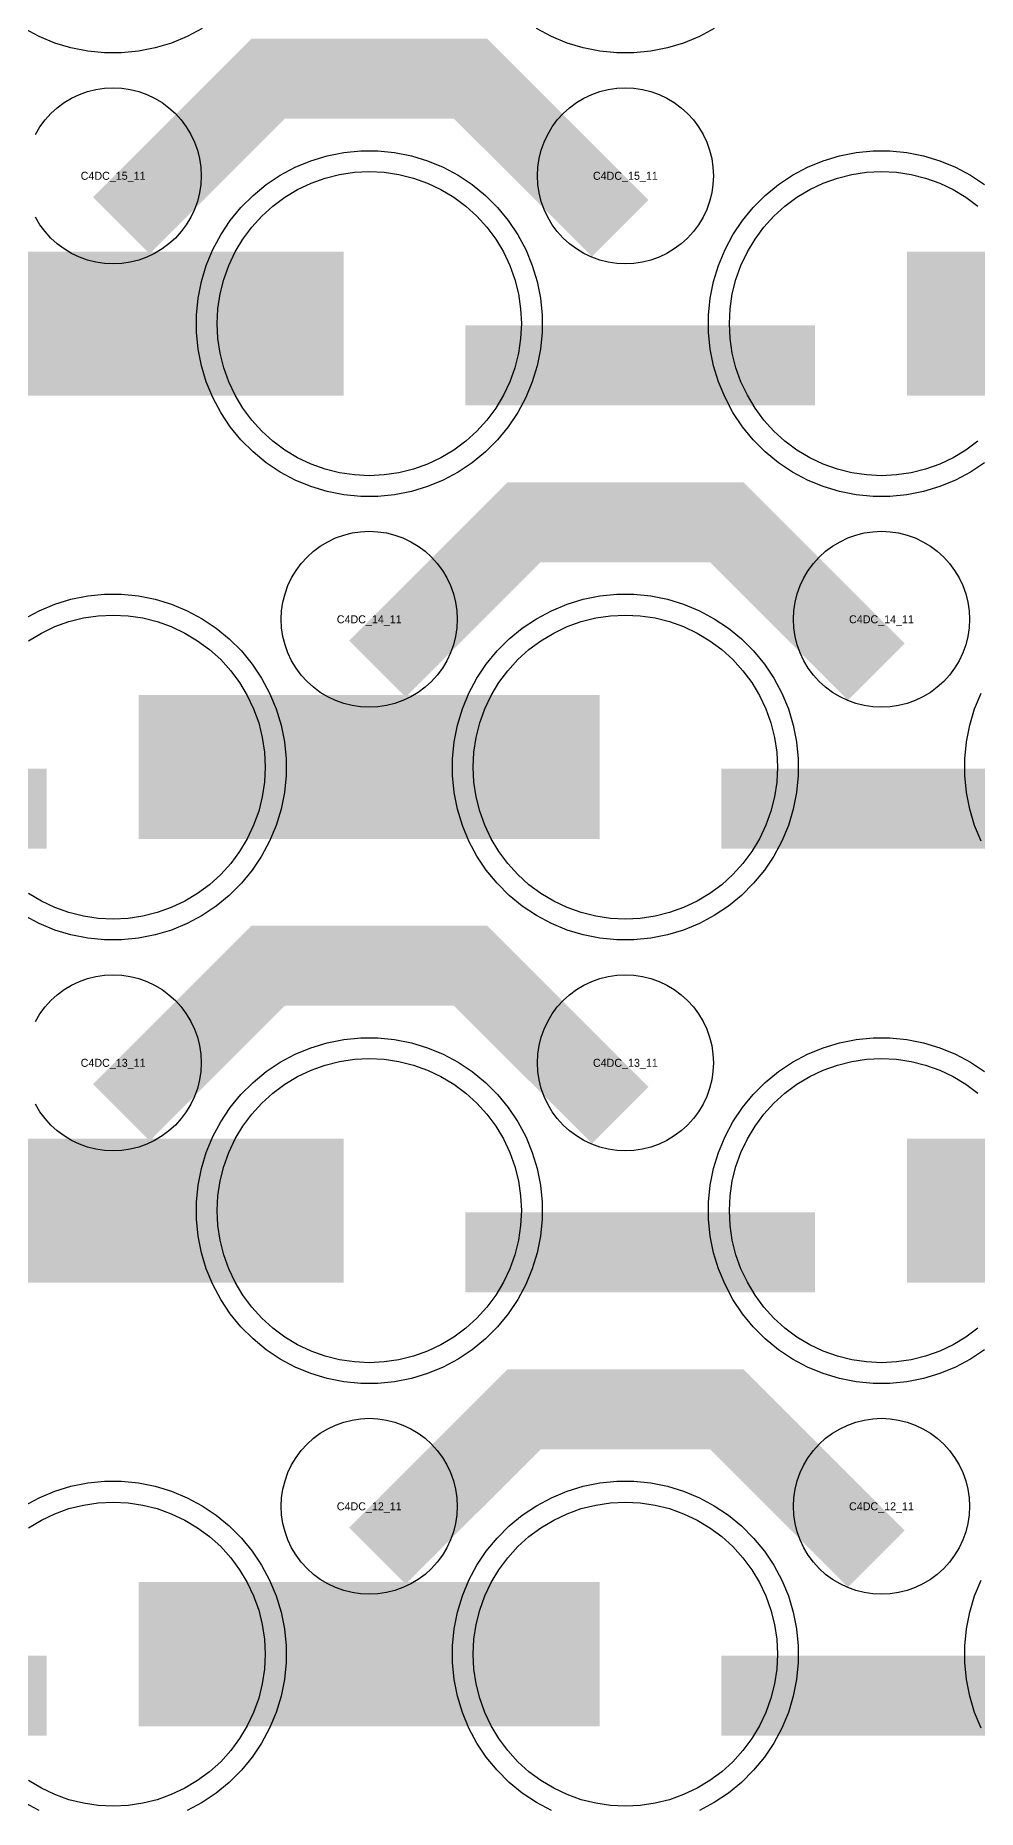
# Model space of a CAD drawing. Extents: x -11880 to 11880, y -14992 to 14992.
# Drawn here: x -8504 to -8210, y -13225 to -12671 of the extents above; entities that cross this region are included whole.
import ezdxf
from ezdxf.enums import TextEntityAlignment as Align

# ---------------------------------------------------------------- set-up
doc = ezdxf.new("R2010")
doc.units = 0
doc.header["$MEASUREMENT"] = 0
for name, color, linetype in [('GDS_775_DT_237', 138, 'CONTINUOUS'), ('RDL1_FS', 34, 'CONTINUOUS'), ('RDL_BS', 160, 'CONTINUOUS')]:
    doc.layers.add(name, color=color, linetype=linetype)

msp = doc.modelspace()

# ---------------------------------------------------------------- linework, layer by layer
at = {"layer": 'RDL1_FS', "color": 240, "true_color": 0xed1f24}
msp.add_lwpolyline([(-8400, -12808.614), (-8404.657, -12808.385), (-8409.268, -12807.701), (-8413.791, -12806.569), (-8418.181, -12804.997), (-8422.395, -12803.005), (-8426.395, -12800.607), (-8430.14, -12797.829), (-8433.594, -12794.699), (-8436.724, -12791.245), (-8439.502, -12787.5), (-8441.9, -12783.5), (-8443.892, -12779.286), (-8445.464, -12774.896), (-8446.596, -12770.373), (-8447.28, -12765.762), (-8447.509, -12761.105), (-8447.28, -12756.448), (-8446.596, -12751.837), (-8445.464, -12747.314), (-8443.892, -12742.924), (-8441.9, -12738.71), (-8439.502, -12734.71), (-8436.724, -12730.965), (-8433.594, -12727.511), (-8430.14, -12724.381), (-8426.395, -12721.603), (-8422.395, -12719.205), (-8418.181, -12717.213), (-8413.791, -12715.641), (-8409.268, -12714.509), (-8404.657, -12713.825), (-8400, -12713.596), (-8395.343, -12713.825), (-8390.732, -12714.509), (-8386.209, -12715.641), (-8381.819, -12717.213), (-8377.605, -12719.205), (-8373.605, -12721.603), (-8369.86, -12724.381), (-8366.406, -12727.511), (-8363.276, -12730.965), (-8360.498, -12734.71), (-8358.1, -12738.71), (-8356.108, -12742.924), (-8354.536, -12747.314), (-8353.404, -12751.837), (-8352.72, -12756.448), (-8352.491, -12761.105), (-8352.72, -12765.762), (-8353.404, -12770.373), (-8354.536, -12774.896), (-8356.108, -12779.286), (-8358.1, -12783.5), (-8360.498, -12787.5), (-8363.276, -12791.245), (-8366.406, -12794.699), (-8369.86, -12797.829), (-8373.605, -12800.607), (-8377.605, -12803.005), (-8381.819, -12804.997), (-8386.209, -12806.569), (-8390.732, -12807.701), (-8395.343, -12808.385)], close=True, dxfattribs=at)
msp.add_lwpolyline([(-8209.86, -12797.829), (-8213.605, -12800.607), (-8217.605, -12803.005), (-8221.819, -12804.997), (-8226.209, -12806.569), (-8230.732, -12807.701), (-8235.343, -12808.385), (-8240, -12808.614), (-8244.657, -12808.385), (-8249.268, -12807.701), (-8253.791, -12806.569), (-8258.181, -12804.997), (-8262.395, -12803.005), (-8266.395, -12800.607), (-8270.14, -12797.829), (-8273.594, -12794.699), (-8276.724, -12791.245), (-8279.502, -12787.5), (-8281.9, -12783.5), (-8283.892, -12779.286), (-8285.464, -12774.896), (-8286.596, -12770.373), (-8287.28, -12765.762), (-8287.509, -12761.105), (-8287.28, -12756.448), (-8286.596, -12751.837), (-8285.464, -12747.314), (-8283.892, -12742.924), (-8281.9, -12738.71), (-8279.502, -12734.71), (-8276.724, -12730.965), (-8273.594, -12727.511), (-8270.14, -12724.381), (-8266.395, -12721.603), (-8262.395, -12719.205), (-8258.181, -12717.213), (-8253.791, -12715.641), (-8249.268, -12714.509), (-8244.657, -12713.825), (-8240, -12713.596), (-8235.343, -12713.825), (-8230.732, -12714.509), (-8226.209, -12715.641), (-8221.819, -12717.213), (-8217.605, -12719.205), (-8213.605, -12721.603), (-8209.86, -12724.381)], dxfattribs=at)
for points in [[(-8551.998, -12761.105, 45, 45, 0), (-8479.998, -12761.105, 45, 45, 0)], [(-8479.998, -12761.105, 45, 45, 0), (-8407.998, -12761.105, 45, 45, 0)], [(-8231.998, -12761.105, 45, 45, 0), (-8159.998, -12761.105, 45, 45, 0)]]:
    msp.add_lwpolyline(points, format="xyseb", dxfattribs=at)
at = {"layer": 'RDL1_FS'}
for points in [[(-8506.395, -12860.163), (-8502.395, -12857.765), (-8498.181, -12855.773), (-8493.791, -12854.201), (-8489.268, -12853.069), (-8484.657, -12852.385), (-8480, -12852.156), (-8475.343, -12852.385), (-8470.732, -12853.069), (-8466.209, -12854.201), (-8461.819, -12855.773), (-8457.605, -12857.765), (-8453.605, -12860.163), (-8449.86, -12862.941), (-8446.406, -12866.071), (-8443.276, -12869.525), (-8440.498, -12873.27), (-8438.1, -12877.27), (-8436.108, -12881.484), (-8434.536, -12885.874), (-8433.404, -12890.397), (-8432.72, -12895.008), (-8432.491, -12899.665), (-8432.72, -12904.322), (-8433.404, -12908.933), (-8434.536, -12913.456), (-8436.108, -12917.846), (-8438.1, -12922.06), (-8440.498, -12926.06), (-8443.276, -12929.805), (-8446.406, -12933.259), (-8449.86, -12936.389), (-8453.605, -12939.167), (-8457.605, -12941.565), (-8461.819, -12943.557), (-8466.209, -12945.129), (-8470.732, -12946.261), (-8475.343, -12946.945), (-8480, -12947.174), (-8484.657, -12946.945), (-8489.268, -12946.261), (-8493.791, -12945.129), (-8498.181, -12943.557), (-8502.395, -12941.565), (-8506.395, -12939.167)], [(-8209.86, -13074.954), (-8213.605, -13077.732), (-8217.605, -13080.13), (-8221.819, -13082.122), (-8226.209, -13083.694), (-8230.732, -13084.826), (-8235.343, -13085.51), (-8240, -13085.739), (-8244.657, -13085.51), (-8249.268, -13084.826), (-8253.791, -13083.694), (-8258.181, -13082.122), (-8262.395, -13080.13), (-8266.395, -13077.732), (-8270.14, -13074.954), (-8273.594, -13071.824), (-8276.724, -13068.37), (-8279.502, -13064.625), (-8281.9, -13060.625), (-8283.892, -13056.411), (-8285.464, -13052.021), (-8286.596, -13047.498), (-8287.28, -13042.887), (-8287.509, -13038.23), (-8287.28, -13033.573), (-8286.596, -13028.962), (-8285.464, -13024.439), (-8283.892, -13020.049), (-8281.9, -13015.835), (-8279.502, -13011.835), (-8276.724, -13008.09), (-8273.594, -13004.636), (-8270.14, -13001.506), (-8266.395, -12998.728), (-8262.395, -12996.33), (-8258.181, -12994.338), (-8253.791, -12992.766), (-8249.268, -12991.634), (-8244.657, -12990.95), (-8240, -12990.721), (-8235.343, -12990.95), (-8230.732, -12991.634), (-8226.209, -12992.766), (-8221.819, -12994.338), (-8217.605, -12996.33), (-8213.605, -12998.728), (-8209.86, -13001.506)], [(-8506.395, -13137.293), (-8502.395, -13134.895), (-8498.181, -13132.903), (-8493.791, -13131.331), (-8489.268, -13130.199), (-8484.657, -13129.515), (-8480, -13129.286), (-8475.343, -13129.515), (-8470.732, -13130.199), (-8466.209, -13131.331), (-8461.819, -13132.903), (-8457.605, -13134.895), (-8453.605, -13137.293), (-8449.86, -13140.071), (-8446.406, -13143.201), (-8443.276, -13146.655), (-8440.498, -13150.4), (-8438.1, -13154.4), (-8436.108, -13158.614), (-8434.536, -13163.004), (-8433.404, -13167.527), (-8432.72, -13172.138), (-8432.491, -13176.795), (-8432.72, -13181.452), (-8433.404, -13186.063), (-8434.536, -13190.586), (-8436.108, -13194.976), (-8438.1, -13199.19), (-8440.498, -13203.19), (-8443.276, -13206.935), (-8446.406, -13210.389), (-8449.86, -13213.519), (-8453.605, -13216.297), (-8457.605, -13218.695), (-8461.819, -13220.687), (-8466.209, -13222.259), (-8470.732, -13223.391), (-8475.343, -13224.075), (-8480, -13224.304), (-8484.657, -13224.075), (-8489.268, -13223.391), (-8493.791, -13222.259), (-8498.181, -13220.687), (-8502.395, -13218.695), (-8506.395, -13216.297)]]:
    msp.add_lwpolyline(points, dxfattribs=at)
for points in [[(-8320, -12947.174), (-8324.657, -12946.945), (-8329.268, -12946.261), (-8333.791, -12945.129), (-8338.181, -12943.557), (-8342.395, -12941.565), (-8346.395, -12939.167), (-8350.14, -12936.389), (-8353.594, -12933.259), (-8356.724, -12929.805), (-8359.502, -12926.06), (-8361.9, -12922.06), (-8363.892, -12917.846), (-8365.464, -12913.456), (-8366.596, -12908.933), (-8367.28, -12904.322), (-8367.509, -12899.665), (-8367.28, -12895.008), (-8366.596, -12890.397), (-8365.464, -12885.874), (-8363.892, -12881.484), (-8361.9, -12877.27), (-8359.502, -12873.27), (-8356.724, -12869.525), (-8353.594, -12866.071), (-8350.14, -12862.941), (-8346.395, -12860.163), (-8342.395, -12857.765), (-8338.181, -12855.773), (-8333.791, -12854.201), (-8329.268, -12853.069), (-8324.657, -12852.385), (-8320, -12852.156), (-8315.343, -12852.385), (-8310.732, -12853.069), (-8306.209, -12854.201), (-8301.819, -12855.773), (-8297.605, -12857.765), (-8293.605, -12860.163), (-8289.86, -12862.941), (-8286.406, -12866.071), (-8283.276, -12869.525), (-8280.498, -12873.27), (-8278.1, -12877.27), (-8276.108, -12881.484), (-8274.536, -12885.874), (-8273.404, -12890.397), (-8272.72, -12895.008), (-8272.491, -12899.665), (-8272.72, -12904.322), (-8273.404, -12908.933), (-8274.536, -12913.456), (-8276.108, -12917.846), (-8278.1, -12922.06), (-8280.498, -12926.06), (-8283.276, -12929.805), (-8286.406, -12933.259), (-8289.86, -12936.389), (-8293.605, -12939.167), (-8297.605, -12941.565), (-8301.819, -12943.557), (-8306.209, -12945.129), (-8310.732, -12946.261), (-8315.343, -12946.945)], [(-8400, -13085.739), (-8404.657, -13085.51), (-8409.268, -13084.826), (-8413.791, -13083.694), (-8418.181, -13082.122), (-8422.395, -13080.13), (-8426.395, -13077.732), (-8430.14, -13074.954), (-8433.594, -13071.824), (-8436.724, -13068.37), (-8439.502, -13064.625), (-8441.9, -13060.625), (-8443.892, -13056.411), (-8445.464, -13052.021), (-8446.596, -13047.498), (-8447.28, -13042.887), (-8447.509, -13038.23), (-8447.28, -13033.573), (-8446.596, -13028.962), (-8445.464, -13024.439), (-8443.892, -13020.049), (-8441.9, -13015.835), (-8439.502, -13011.835), (-8436.724, -13008.09), (-8433.594, -13004.636), (-8430.14, -13001.506), (-8426.395, -12998.728), (-8422.395, -12996.33), (-8418.181, -12994.338), (-8413.791, -12992.766), (-8409.268, -12991.634), (-8404.657, -12990.95), (-8400, -12990.721), (-8395.343, -12990.95), (-8390.732, -12991.634), (-8386.209, -12992.766), (-8381.819, -12994.338), (-8377.605, -12996.33), (-8373.605, -12998.728), (-8369.86, -13001.506), (-8366.406, -13004.636), (-8363.276, -13008.09), (-8360.498, -13011.835), (-8358.1, -13015.835), (-8356.108, -13020.049), (-8354.536, -13024.439), (-8353.404, -13028.962), (-8352.72, -13033.573), (-8352.491, -13038.23), (-8352.72, -13042.887), (-8353.404, -13047.498), (-8354.536, -13052.021), (-8356.108, -13056.411), (-8358.1, -13060.625), (-8360.498, -13064.625), (-8363.276, -13068.37), (-8366.406, -13071.824), (-8369.86, -13074.954), (-8373.605, -13077.732), (-8377.605, -13080.13), (-8381.819, -13082.122), (-8386.209, -13083.694), (-8390.732, -13084.826), (-8395.343, -13085.51)], [(-8320, -13224.304), (-8324.657, -13224.075), (-8329.268, -13223.391), (-8333.791, -13222.259), (-8338.181, -13220.687), (-8342.395, -13218.695), (-8346.395, -13216.297), (-8350.14, -13213.519), (-8353.594, -13210.389), (-8356.724, -13206.935), (-8359.502, -13203.19), (-8361.9, -13199.19), (-8363.892, -13194.976), (-8365.464, -13190.586), (-8366.596, -13186.063), (-8367.28, -13181.452), (-8367.509, -13176.795), (-8367.28, -13172.138), (-8366.596, -13167.527), (-8365.464, -13163.004), (-8363.892, -13158.614), (-8361.9, -13154.4), (-8359.502, -13150.4), (-8356.724, -13146.655), (-8353.594, -13143.201), (-8350.14, -13140.071), (-8346.395, -13137.293), (-8342.395, -13134.895), (-8338.181, -13132.903), (-8333.791, -13131.331), (-8329.268, -13130.199), (-8324.657, -13129.515), (-8320, -13129.286), (-8315.343, -13129.515), (-8310.732, -13130.199), (-8306.209, -13131.331), (-8301.819, -13132.903), (-8297.605, -13134.895), (-8293.605, -13137.293), (-8289.86, -13140.071), (-8286.406, -13143.201), (-8283.276, -13146.655), (-8280.498, -13150.4), (-8278.1, -13154.4), (-8276.108, -13158.614), (-8274.536, -13163.004), (-8273.404, -13167.527), (-8272.72, -13172.138), (-8272.491, -13176.795), (-8272.72, -13181.452), (-8273.404, -13186.063), (-8274.536, -13190.586), (-8276.108, -13194.976), (-8278.1, -13199.19), (-8280.498, -13203.19), (-8283.276, -13206.935), (-8286.406, -13210.389), (-8289.86, -13213.519), (-8293.605, -13216.297), (-8297.605, -13218.695), (-8301.819, -13220.687), (-8306.209, -13222.259), (-8310.732, -13223.391), (-8315.343, -13224.075)]]:
    msp.add_lwpolyline(points, close=True, dxfattribs=at)
for points in [[(-8471.998, -12899.665, 45, 45, 0), (-8399.998, -12899.665, 45, 45, 0)], [(-8399.998, -12899.665, 45, 45, 0), (-8327.998, -12899.665, 45, 45, 0)], [(-8551.998, -13038.23, 45, 45, 0), (-8479.998, -13038.23, 45, 45, 0)], [(-8479.998, -13038.23, 45, 45, 0), (-8407.998, -13038.23, 45, 45, 0)], [(-8231.998, -13038.23, 45, 45, 0), (-8159.998, -13038.23, 45, 45, 0)], [(-8471.998, -13176.795, 45, 45, 0), (-8399.998, -13176.795, 45, 45, 0)], [(-8399.998, -13176.795, 45, 45, 0), (-8327.998, -13176.795, 45, 45, 0)]]:
    msp.add_lwpolyline(points, format="xyseb", dxfattribs=at)
at = {"layer": 'RDL_BS', "color": 240, "true_color": 0xed1f24}
for points in [[(-8452.223, -12668.923), (-8456.885, -12671.415), (-8461.795, -12673.446), (-8466.835, -12674.977), (-8472.062, -12676.023), (-8477.356, -12676.54), (-8482.644, -12676.54), (-8487.938, -12676.023), (-8493.165, -12674.977), (-8498.205, -12673.446), (-8503.115, -12671.415), (-8507.777, -12668.923)], [(-8292.223, -12668.923), (-8296.885, -12671.415), (-8301.795, -12673.446), (-8306.835, -12674.977), (-8312.062, -12676.023), (-8317.356, -12676.54), (-8322.644, -12676.54), (-8327.938, -12676.023), (-8333.165, -12674.977), (-8338.205, -12673.446), (-8343.115, -12671.415), (-8347.777, -12668.923)], [(-8207.809, -12804.541), (-8212.223, -12807.488), (-8216.885, -12809.98), (-8221.795, -12812.011), (-8226.835, -12813.542), (-8232.062, -12814.588), (-8237.356, -12815.105), (-8242.644, -12815.105), (-8247.938, -12814.588), (-8253.165, -12813.542), (-8258.205, -12812.011), (-8263.115, -12809.98), (-8267.777, -12807.488), (-8272.191, -12804.541), (-8276.292, -12801.179), (-8280.074, -12797.397), (-8283.436, -12793.296), (-8286.383, -12788.882), (-8288.875, -12784.22), (-8290.906, -12779.31), (-8292.437, -12774.27), (-8293.483, -12769.043), (-8294, -12763.749), (-8294, -12758.461), (-8293.483, -12753.167), (-8292.437, -12747.94), (-8290.906, -12742.9), (-8288.875, -12737.99), (-8286.383, -12733.328), (-8283.436, -12728.914), (-8280.074, -12724.813), (-8276.292, -12721.031), (-8272.191, -12717.669), (-8267.777, -12714.722), (-8263.115, -12712.23), (-8258.205, -12710.199), (-8253.165, -12708.668), (-8247.938, -12707.622), (-8242.644, -12707.105), (-8237.356, -12707.105), (-8232.062, -12707.622), (-8226.835, -12708.668), (-8221.795, -12710.199), (-8216.885, -12712.23), (-8212.223, -12714.722), (-8207.809, -12717.669)]]:
    msp.add_lwpolyline(points, dxfattribs=at)
at = {"layer": 'RDL_BS'}
for points in [[(-8477.438, -12730.419, 25, 25, 0), (-8431.623, -12684.604, 25, 25, 0), (-8398.07, -12684.604, 25, 25, 0)], [(-8321.599, -12731.318, 25, 25, 0), (-8368.313, -12684.604, 25, 25, 0), (-8398.071, -12684.604, 25, 25, 0)], [(-8397.438, -12868.979, 25, 25, 0), (-8351.623, -12823.164, 25, 25, 0), (-8318.07, -12823.164, 25, 25, 0)], [(-8241.599, -12869.878, 25, 25, 0), (-8288.313, -12823.164, 25, 25, 0), (-8318.071, -12823.164, 25, 25, 0)], [(-8609.984, -12912.678, 25, 25, 0), (-8500.719, -12912.678, 25, 25, 0)], [(-8289.984, -12912.678, 25, 25, 0), (-8180.719, -12912.678, 25, 25, 0)], [(-8477.438, -13007.544, 25, 25, 0), (-8431.623, -12961.729, 25, 25, 0), (-8398.07, -12961.729, 25, 25, 0)], [(-8321.599, -13008.443, 25, 25, 0), (-8368.313, -12961.729, 25, 25, 0), (-8398.071, -12961.729, 25, 25, 0)], [(-8369.984, -13051.243, 25, 25, 0), (-8260.719, -13051.243, 25, 25, 0)], [(-8397.438, -13146.109, 25, 25, 0), (-8351.623, -13100.294, 25, 25, 0), (-8318.07, -13100.294, 25, 25, 0)], [(-8241.599, -13147.008, 25, 25, 0), (-8288.313, -13100.294, 25, 25, 0), (-8318.071, -13100.294, 25, 25, 0)], [(-8609.984, -13189.808, 25, 25, 0), (-8500.719, -13189.808, 25, 25, 0)], [(-8289.984, -13189.808, 25, 25, 0), (-8180.719, -13189.808, 25, 25, 0)]]:
    msp.add_lwpolyline(points, format="xyseb", dxfattribs=at)
for points in [[(-8504.25, -12701.961), (-8502.857, -12699.637), (-8501.254, -12697.474), (-8499.442, -12695.475), (-8497.443, -12693.663), (-8495.28, -12692.06), (-8492.956, -12690.667), (-8490.519, -12689.515), (-8487.984, -12688.608), (-8485.365, -12687.951), (-8482.693, -12687.555), (-8480, -12687.423), (-8477.307, -12687.555), (-8474.635, -12687.951), (-8472.016, -12688.608), (-8469.481, -12689.515), (-8467.044, -12690.667), (-8464.72, -12692.06), (-8462.557, -12693.663), (-8460.558, -12695.475), (-8458.746, -12697.474), (-8457.143, -12699.637), (-8455.75, -12701.961), (-8454.598, -12704.398), (-8453.691, -12706.933), (-8453.034, -12709.552), (-8452.638, -12712.224), (-8452.506, -12714.917), (-8452.638, -12717.61), (-8453.034, -12720.282), (-8453.691, -12722.901), (-8454.598, -12725.436), (-8455.75, -12727.873), (-8457.143, -12730.197), (-8458.746, -12732.36), (-8460.558, -12734.359), (-8462.557, -12736.171), (-8464.72, -12737.774), (-8467.044, -12739.167), (-8469.481, -12740.319), (-8472.016, -12741.226), (-8474.635, -12741.883), (-8477.307, -12742.279), (-8480, -12742.411), (-8482.693, -12742.279), (-8485.365, -12741.883), (-8487.984, -12741.226), (-8490.519, -12740.319), (-8492.956, -12739.167), (-8495.28, -12737.774), (-8497.443, -12736.171), (-8499.442, -12734.359), (-8501.254, -12732.36), (-8502.857, -12730.197), (-8504.25, -12727.873)], [(-8507.777, -12853.282), (-8503.115, -12850.79), (-8498.205, -12848.759), (-8493.165, -12847.228), (-8487.938, -12846.182), (-8482.644, -12845.665), (-8477.356, -12845.665), (-8472.062, -12846.182), (-8466.835, -12847.228), (-8461.795, -12848.759), (-8456.885, -12850.79), (-8452.223, -12853.282), (-8447.809, -12856.229), (-8443.708, -12859.591), (-8439.926, -12863.373), (-8436.564, -12867.474), (-8433.617, -12871.888), (-8431.125, -12876.55), (-8429.094, -12881.46), (-8427.563, -12886.5), (-8426.517, -12891.727), (-8426, -12897.021), (-8426, -12902.309), (-8426.517, -12907.603), (-8427.563, -12912.83), (-8429.094, -12917.87), (-8431.125, -12922.78), (-8433.617, -12927.442), (-8436.564, -12931.856), (-8439.926, -12935.957), (-8443.708, -12939.739), (-8447.809, -12943.101), (-8452.223, -12946.048), (-8456.885, -12948.54), (-8461.795, -12950.571), (-8466.835, -12952.102), (-8472.062, -12953.148), (-8477.356, -12953.665), (-8482.644, -12953.665), (-8487.938, -12953.148), (-8493.165, -12952.102), (-8498.205, -12950.571), (-8503.115, -12948.54), (-8507.777, -12946.048)], [(-8208.875, -12922.78), (-8210.906, -12917.87), (-8212.437, -12912.83), (-8213.483, -12907.603), (-8214, -12902.309), (-8214, -12897.021), (-8213.483, -12891.727), (-8212.437, -12886.5), (-8210.906, -12881.46), (-8208.875, -12876.55)], [(-8504.25, -12979.086), (-8502.857, -12976.762), (-8501.254, -12974.599), (-8499.442, -12972.6), (-8497.443, -12970.788), (-8495.28, -12969.185), (-8492.956, -12967.792), (-8490.519, -12966.64), (-8487.984, -12965.733), (-8485.365, -12965.076), (-8482.693, -12964.68), (-8480, -12964.548), (-8477.307, -12964.68), (-8474.635, -12965.076), (-8472.016, -12965.733), (-8469.481, -12966.64), (-8467.044, -12967.792), (-8464.72, -12969.185), (-8462.557, -12970.788), (-8460.558, -12972.6), (-8458.746, -12974.599), (-8457.143, -12976.762), (-8455.75, -12979.086), (-8454.598, -12981.523), (-8453.691, -12984.058), (-8453.034, -12986.677), (-8452.638, -12989.349), (-8452.506, -12992.042), (-8452.638, -12994.735), (-8453.034, -12997.407), (-8453.691, -13000.026), (-8454.598, -13002.561), (-8455.75, -13004.998), (-8457.143, -13007.322), (-8458.746, -13009.485), (-8460.558, -13011.484), (-8462.557, -13013.296), (-8464.72, -13014.899), (-8467.044, -13016.292), (-8469.481, -13017.444), (-8472.016, -13018.351), (-8474.635, -13019.008), (-8477.307, -13019.404), (-8480, -13019.536), (-8482.693, -13019.404), (-8485.365, -13019.008), (-8487.984, -13018.351), (-8490.519, -13017.444), (-8492.956, -13016.292), (-8495.28, -13014.899), (-8497.443, -13013.296), (-8499.442, -13011.484), (-8501.254, -13009.485), (-8502.857, -13007.322), (-8504.25, -13004.998)], [(-8207.809, -13081.666), (-8212.223, -13084.613), (-8216.885, -13087.105), (-8221.795, -13089.136), (-8226.835, -13090.667), (-8232.062, -13091.713), (-8237.356, -13092.23), (-8242.644, -13092.23), (-8247.938, -13091.713), (-8253.165, -13090.667), (-8258.205, -13089.136), (-8263.115, -13087.105), (-8267.777, -13084.613), (-8272.191, -13081.666), (-8276.292, -13078.304), (-8280.074, -13074.522), (-8283.436, -13070.421), (-8286.383, -13066.007), (-8288.875, -13061.345), (-8290.906, -13056.435), (-8292.437, -13051.395), (-8293.483, -13046.168), (-8294, -13040.874), (-8294, -13035.586), (-8293.483, -13030.292), (-8292.437, -13025.065), (-8290.906, -13020.025), (-8288.875, -13015.115), (-8286.383, -13010.453), (-8283.436, -13006.039), (-8280.074, -13001.938), (-8276.292, -12998.156), (-8272.191, -12994.794), (-8267.777, -12991.847), (-8263.115, -12989.355), (-8258.205, -12987.324), (-8253.165, -12985.793), (-8247.938, -12984.747), (-8242.644, -12984.23), (-8237.356, -12984.23), (-8232.062, -12984.747), (-8226.835, -12985.793), (-8221.795, -12987.324), (-8216.885, -12989.355), (-8212.223, -12991.847), (-8207.809, -12994.794)], [(-8507.777, -13130.412), (-8503.115, -13127.92), (-8498.205, -13125.889), (-8493.165, -13124.358), (-8487.938, -13123.312), (-8482.644, -13122.795), (-8477.356, -13122.795), (-8472.062, -13123.312), (-8466.835, -13124.358), (-8461.795, -13125.889), (-8456.885, -13127.92), (-8452.223, -13130.412), (-8447.809, -13133.359), (-8443.708, -13136.721), (-8439.926, -13140.503), (-8436.564, -13144.604), (-8433.617, -13149.018), (-8431.125, -13153.68), (-8429.094, -13158.59), (-8427.563, -13163.63), (-8426.517, -13168.857), (-8426, -13174.151), (-8426, -13179.439), (-8426.517, -13184.733), (-8427.563, -13189.96), (-8429.094, -13195), (-8431.125, -13199.91), (-8433.617, -13204.572), (-8436.564, -13208.986), (-8439.926, -13213.087), (-8443.708, -13216.869), (-8447.809, -13220.231), (-8452.223, -13223.178), (-8456.885, -13225.67)], [(-8343.115, -13225.67), (-8347.777, -13223.178), (-8352.191, -13220.231), (-8356.292, -13216.869), (-8360.074, -13213.087), (-8363.436, -13208.986), (-8366.383, -13204.572), (-8368.875, -13199.91), (-8370.906, -13195), (-8372.437, -13189.96), (-8373.483, -13184.733), (-8374, -13179.439), (-8374, -13174.151), (-8373.483, -13168.857), (-8372.437, -13163.63), (-8370.906, -13158.59), (-8368.875, -13153.68), (-8366.383, -13149.018), (-8363.436, -13144.604), (-8360.074, -13140.503), (-8356.292, -13136.721), (-8352.191, -13133.359), (-8347.777, -13130.412), (-8343.115, -13127.92), (-8338.205, -13125.889), (-8333.165, -13124.358), (-8327.938, -13123.312), (-8322.644, -13122.795), (-8317.356, -13122.795), (-8312.062, -13123.312), (-8306.835, -13124.358), (-8301.795, -13125.889), (-8296.885, -13127.92), (-8292.223, -13130.412), (-8287.809, -13133.359), (-8283.708, -13136.721), (-8279.926, -13140.503), (-8276.564, -13144.604), (-8273.617, -13149.018), (-8271.125, -13153.68), (-8269.094, -13158.59), (-8267.563, -13163.63), (-8266.517, -13168.857), (-8266, -13174.151), (-8266, -13179.439), (-8266.517, -13184.733), (-8267.563, -13189.96), (-8269.094, -13195), (-8271.125, -13199.91), (-8273.617, -13204.572), (-8276.564, -13208.986), (-8279.926, -13213.087), (-8283.708, -13216.869), (-8287.809, -13220.231), (-8292.223, -13223.178), (-8296.885, -13225.67)], [(-8208.875, -13199.91), (-8210.906, -13195), (-8212.437, -13189.96), (-8213.483, -13184.733), (-8214, -13179.439), (-8214, -13174.151), (-8213.483, -13168.857), (-8212.437, -13163.63), (-8210.906, -13158.59), (-8208.875, -13153.68)], [(-8503.115, -13225.67), (-8507.777, -13223.178)]]:
    msp.add_lwpolyline(points, dxfattribs=at)
for points in [[(-8320, -12742.411), (-8322.693, -12742.279), (-8325.365, -12741.883), (-8327.984, -12741.226), (-8330.519, -12740.319), (-8332.956, -12739.167), (-8335.28, -12737.774), (-8337.443, -12736.171), (-8339.442, -12734.359), (-8341.254, -12732.36), (-8342.857, -12730.197), (-8344.25, -12727.873), (-8345.402, -12725.436), (-8346.309, -12722.901), (-8346.966, -12720.282), (-8347.362, -12717.61), (-8347.494, -12714.917), (-8347.362, -12712.224), (-8346.966, -12709.552), (-8346.309, -12706.933), (-8345.402, -12704.398), (-8344.25, -12701.961), (-8342.857, -12699.637), (-8341.254, -12697.474), (-8339.442, -12695.475), (-8337.443, -12693.663), (-8335.28, -12692.06), (-8332.956, -12690.667), (-8330.519, -12689.515), (-8327.984, -12688.608), (-8325.365, -12687.951), (-8322.693, -12687.555), (-8320, -12687.423), (-8317.307, -12687.555), (-8314.635, -12687.951), (-8312.016, -12688.608), (-8309.481, -12689.515), (-8307.044, -12690.667), (-8304.72, -12692.06), (-8302.557, -12693.663), (-8300.558, -12695.475), (-8298.746, -12697.474), (-8297.143, -12699.637), (-8295.75, -12701.961), (-8294.598, -12704.398), (-8293.691, -12706.933), (-8293.034, -12709.552), (-8292.638, -12712.224), (-8292.506, -12714.917), (-8292.638, -12717.61), (-8293.034, -12720.282), (-8293.691, -12722.901), (-8294.598, -12725.436), (-8295.75, -12727.873), (-8297.143, -12730.197), (-8298.746, -12732.36), (-8300.558, -12734.359), (-8302.557, -12736.171), (-8304.72, -12737.774), (-8307.044, -12739.167), (-8309.481, -12740.319), (-8312.016, -12741.226), (-8314.635, -12741.883), (-8317.307, -12742.279)], [(-8400, -12880.971), (-8402.693, -12880.839), (-8405.365, -12880.443), (-8407.984, -12879.786), (-8410.519, -12878.879), (-8412.956, -12877.727), (-8415.28, -12876.334), (-8417.443, -12874.731), (-8419.442, -12872.919), (-8421.254, -12870.92), (-8422.857, -12868.757), (-8424.25, -12866.433), (-8425.402, -12863.996), (-8426.309, -12861.461), (-8426.966, -12858.842), (-8427.362, -12856.17), (-8427.494, -12853.477), (-8427.362, -12850.784), (-8426.966, -12848.112), (-8426.309, -12845.493), (-8425.402, -12842.958), (-8424.25, -12840.521), (-8422.857, -12838.197), (-8421.254, -12836.034), (-8419.442, -12834.035), (-8417.443, -12832.223), (-8415.28, -12830.62), (-8412.956, -12829.227), (-8410.519, -12828.075), (-8407.984, -12827.168), (-8405.365, -12826.511), (-8402.693, -12826.115), (-8400, -12825.983), (-8397.307, -12826.115), (-8394.635, -12826.511), (-8392.016, -12827.168), (-8389.481, -12828.075), (-8387.044, -12829.227), (-8384.72, -12830.62), (-8382.557, -12832.223), (-8380.558, -12834.035), (-8378.746, -12836.034), (-8377.143, -12838.197), (-8375.75, -12840.521), (-8374.598, -12842.958), (-8373.691, -12845.493), (-8373.034, -12848.112), (-8372.638, -12850.784), (-8372.506, -12853.477), (-8372.638, -12856.17), (-8373.034, -12858.842), (-8373.691, -12861.461), (-8374.598, -12863.996), (-8375.75, -12866.433), (-8377.143, -12868.757), (-8378.746, -12870.92), (-8380.558, -12872.919), (-8382.557, -12874.731), (-8384.72, -12876.334), (-8387.044, -12877.727), (-8389.481, -12878.879), (-8392.016, -12879.786), (-8394.635, -12880.443), (-8397.307, -12880.839)], [(-8240, -12880.971), (-8242.693, -12880.839), (-8245.365, -12880.443), (-8247.984, -12879.786), (-8250.519, -12878.879), (-8252.956, -12877.727), (-8255.28, -12876.334), (-8257.443, -12874.731), (-8259.442, -12872.919), (-8261.254, -12870.92), (-8262.857, -12868.757), (-8264.25, -12866.433), (-8265.402, -12863.996), (-8266.309, -12861.461), (-8266.966, -12858.842), (-8267.362, -12856.17), (-8267.494, -12853.477), (-8267.362, -12850.784), (-8266.966, -12848.112), (-8266.309, -12845.493), (-8265.402, -12842.958), (-8264.25, -12840.521), (-8262.857, -12838.197), (-8261.254, -12836.034), (-8259.442, -12834.035), (-8257.443, -12832.223), (-8255.28, -12830.62), (-8252.956, -12829.227), (-8250.519, -12828.075), (-8247.984, -12827.168), (-8245.365, -12826.511), (-8242.693, -12826.115), (-8240, -12825.983), (-8237.307, -12826.115), (-8234.635, -12826.511), (-8232.016, -12827.168), (-8229.481, -12828.075), (-8227.044, -12829.227), (-8224.72, -12830.62), (-8222.557, -12832.223), (-8220.558, -12834.035), (-8218.746, -12836.034), (-8217.143, -12838.197), (-8215.75, -12840.521), (-8214.598, -12842.958), (-8213.691, -12845.493), (-8213.034, -12848.112), (-8212.638, -12850.784), (-8212.506, -12853.477), (-8212.638, -12856.17), (-8213.034, -12858.842), (-8213.691, -12861.461), (-8214.598, -12863.996), (-8215.75, -12866.433), (-8217.143, -12868.757), (-8218.746, -12870.92), (-8220.558, -12872.919), (-8222.557, -12874.731), (-8224.72, -12876.334), (-8227.044, -12877.727), (-8229.481, -12878.879), (-8232.016, -12879.786), (-8234.635, -12880.443), (-8237.307, -12880.839)], [(-8322.644, -12953.665), (-8327.938, -12953.148), (-8333.165, -12952.102), (-8338.205, -12950.571), (-8343.115, -12948.54), (-8347.777, -12946.048), (-8352.191, -12943.101), (-8356.292, -12939.739), (-8360.074, -12935.957), (-8363.436, -12931.856), (-8366.383, -12927.442), (-8368.875, -12922.78), (-8370.906, -12917.87), (-8372.437, -12912.83), (-8373.483, -12907.603), (-8374, -12902.309), (-8374, -12897.021), (-8373.483, -12891.727), (-8372.437, -12886.5), (-8370.906, -12881.46), (-8368.875, -12876.55), (-8366.383, -12871.888), (-8363.436, -12867.474), (-8360.074, -12863.373), (-8356.292, -12859.591), (-8352.191, -12856.229), (-8347.777, -12853.282), (-8343.115, -12850.79), (-8338.205, -12848.759), (-8333.165, -12847.228), (-8327.938, -12846.182), (-8322.644, -12845.665), (-8317.356, -12845.665), (-8312.062, -12846.182), (-8306.835, -12847.228), (-8301.795, -12848.759), (-8296.885, -12850.79), (-8292.223, -12853.282), (-8287.809, -12856.229), (-8283.708, -12859.591), (-8279.926, -12863.373), (-8276.564, -12867.474), (-8273.617, -12871.888), (-8271.125, -12876.55), (-8269.094, -12881.46), (-8267.563, -12886.5), (-8266.517, -12891.727), (-8266, -12897.021), (-8266, -12902.309), (-8266.517, -12907.603), (-8267.563, -12912.83), (-8269.094, -12917.87), (-8271.125, -12922.78), (-8273.617, -12927.442), (-8276.564, -12931.856), (-8279.926, -12935.957), (-8283.708, -12939.739), (-8287.809, -12943.101), (-8292.223, -12946.048), (-8296.885, -12948.54), (-8301.795, -12950.571), (-8306.835, -12952.102), (-8312.062, -12953.148), (-8317.356, -12953.665)], [(-8320, -13019.536), (-8322.693, -13019.404), (-8325.365, -13019.008), (-8327.984, -13018.351), (-8330.519, -13017.444), (-8332.956, -13016.292), (-8335.28, -13014.899), (-8337.443, -13013.296), (-8339.442, -13011.484), (-8341.254, -13009.485), (-8342.857, -13007.322), (-8344.25, -13004.998), (-8345.402, -13002.561), (-8346.309, -13000.026), (-8346.966, -12997.407), (-8347.362, -12994.735), (-8347.494, -12992.042), (-8347.362, -12989.349), (-8346.966, -12986.677), (-8346.309, -12984.058), (-8345.402, -12981.523), (-8344.25, -12979.086), (-8342.857, -12976.762), (-8341.254, -12974.599), (-8339.442, -12972.6), (-8337.443, -12970.788), (-8335.28, -12969.185), (-8332.956, -12967.792), (-8330.519, -12966.64), (-8327.984, -12965.733), (-8325.365, -12965.076), (-8322.693, -12964.68), (-8320, -12964.548), (-8317.307, -12964.68), (-8314.635, -12965.076), (-8312.016, -12965.733), (-8309.481, -12966.64), (-8307.044, -12967.792), (-8304.72, -12969.185), (-8302.557, -12970.788), (-8300.558, -12972.6), (-8298.746, -12974.599), (-8297.143, -12976.762), (-8295.75, -12979.086), (-8294.598, -12981.523), (-8293.691, -12984.058), (-8293.034, -12986.677), (-8292.638, -12989.349), (-8292.506, -12992.042), (-8292.638, -12994.735), (-8293.034, -12997.407), (-8293.691, -13000.026), (-8294.598, -13002.561), (-8295.75, -13004.998), (-8297.143, -13007.322), (-8298.746, -13009.485), (-8300.558, -13011.484), (-8302.557, -13013.296), (-8304.72, -13014.899), (-8307.044, -13016.292), (-8309.481, -13017.444), (-8312.016, -13018.351), (-8314.635, -13019.008), (-8317.307, -13019.404)], [(-8402.644, -13092.23), (-8407.938, -13091.713), (-8413.165, -13090.667), (-8418.205, -13089.136), (-8423.115, -13087.105), (-8427.777, -13084.613), (-8432.191, -13081.666), (-8436.292, -13078.304), (-8440.074, -13074.522), (-8443.436, -13070.421), (-8446.383, -13066.007), (-8448.875, -13061.345), (-8450.906, -13056.435), (-8452.437, -13051.395), (-8453.483, -13046.168), (-8454, -13040.874), (-8454, -13035.586), (-8453.483, -13030.292), (-8452.437, -13025.065), (-8450.906, -13020.025), (-8448.875, -13015.115), (-8446.383, -13010.453), (-8443.436, -13006.039), (-8440.074, -13001.938), (-8436.292, -12998.156), (-8432.191, -12994.794), (-8427.777, -12991.847), (-8423.115, -12989.355), (-8418.205, -12987.324), (-8413.165, -12985.793), (-8407.938, -12984.747), (-8402.644, -12984.23), (-8397.356, -12984.23), (-8392.062, -12984.747), (-8386.835, -12985.793), (-8381.795, -12987.324), (-8376.885, -12989.355), (-8372.223, -12991.847), (-8367.809, -12994.794), (-8363.708, -12998.156), (-8359.926, -13001.938), (-8356.564, -13006.039), (-8353.617, -13010.453), (-8351.125, -13015.115), (-8349.094, -13020.025), (-8347.563, -13025.065), (-8346.517, -13030.292), (-8346, -13035.586), (-8346, -13040.874), (-8346.517, -13046.168), (-8347.563, -13051.395), (-8349.094, -13056.435), (-8351.125, -13061.345), (-8353.617, -13066.007), (-8356.564, -13070.421), (-8359.926, -13074.522), (-8363.708, -13078.304), (-8367.809, -13081.666), (-8372.223, -13084.613), (-8376.885, -13087.105), (-8381.795, -13089.136), (-8386.835, -13090.667), (-8392.062, -13091.713), (-8397.356, -13092.23)], [(-8400, -13158.101), (-8402.693, -13157.969), (-8405.365, -13157.573), (-8407.984, -13156.916), (-8410.519, -13156.009), (-8412.956, -13154.857), (-8415.28, -13153.464), (-8417.443, -13151.861), (-8419.442, -13150.049), (-8421.254, -13148.05), (-8422.857, -13145.887), (-8424.25, -13143.563), (-8425.402, -13141.126), (-8426.309, -13138.591), (-8426.966, -13135.972), (-8427.362, -13133.3), (-8427.494, -13130.607), (-8427.362, -13127.914), (-8426.966, -13125.242), (-8426.309, -13122.623), (-8425.402, -13120.088), (-8424.25, -13117.651), (-8422.857, -13115.327), (-8421.254, -13113.164), (-8419.442, -13111.165), (-8417.443, -13109.353), (-8415.28, -13107.75), (-8412.956, -13106.357), (-8410.519, -13105.205), (-8407.984, -13104.298), (-8405.365, -13103.641), (-8402.693, -13103.245), (-8400, -13103.113), (-8397.307, -13103.245), (-8394.635, -13103.641), (-8392.016, -13104.298), (-8389.481, -13105.205), (-8387.044, -13106.357), (-8384.72, -13107.75), (-8382.557, -13109.353), (-8380.558, -13111.165), (-8378.746, -13113.164), (-8377.143, -13115.327), (-8375.75, -13117.651), (-8374.598, -13120.088), (-8373.691, -13122.623), (-8373.034, -13125.242), (-8372.638, -13127.914), (-8372.506, -13130.607), (-8372.638, -13133.3), (-8373.034, -13135.972), (-8373.691, -13138.591), (-8374.598, -13141.126), (-8375.75, -13143.563), (-8377.143, -13145.887), (-8378.746, -13148.05), (-8380.558, -13150.049), (-8382.557, -13151.861), (-8384.72, -13153.464), (-8387.044, -13154.857), (-8389.481, -13156.009), (-8392.016, -13156.916), (-8394.635, -13157.573), (-8397.307, -13157.969)], [(-8240, -13158.101), (-8242.693, -13157.969), (-8245.365, -13157.573), (-8247.984, -13156.916), (-8250.519, -13156.009), (-8252.956, -13154.857), (-8255.28, -13153.464), (-8257.443, -13151.861), (-8259.442, -13150.049), (-8261.254, -13148.05), (-8262.857, -13145.887), (-8264.25, -13143.563), (-8265.402, -13141.126), (-8266.309, -13138.591), (-8266.966, -13135.972), (-8267.362, -13133.3), (-8267.494, -13130.607), (-8267.362, -13127.914), (-8266.966, -13125.242), (-8266.309, -13122.623), (-8265.402, -13120.088), (-8264.25, -13117.651), (-8262.857, -13115.327), (-8261.254, -13113.164), (-8259.442, -13111.165), (-8257.443, -13109.353), (-8255.28, -13107.75), (-8252.956, -13106.357), (-8250.519, -13105.205), (-8247.984, -13104.298), (-8245.365, -13103.641), (-8242.693, -13103.245), (-8240, -13103.113), (-8237.307, -13103.245), (-8234.635, -13103.641), (-8232.016, -13104.298), (-8229.481, -13105.205), (-8227.044, -13106.357), (-8224.72, -13107.75), (-8222.557, -13109.353), (-8220.558, -13111.165), (-8218.746, -13113.164), (-8217.143, -13115.327), (-8215.75, -13117.651), (-8214.598, -13120.088), (-8213.691, -13122.623), (-8213.034, -13125.242), (-8212.638, -13127.914), (-8212.506, -13130.607), (-8212.638, -13133.3), (-8213.034, -13135.972), (-8213.691, -13138.591), (-8214.598, -13141.126), (-8215.75, -13143.563), (-8217.143, -13145.887), (-8218.746, -13148.05), (-8220.558, -13150.049), (-8222.557, -13151.861), (-8224.72, -13153.464), (-8227.044, -13154.857), (-8229.481, -13156.009), (-8232.016, -13156.916), (-8234.635, -13157.573), (-8237.307, -13157.969)]]:
    msp.add_lwpolyline(points, close=True, dxfattribs=at)
at = {"layer": 'RDL_BS', "color": 240, "true_color": 0xed1f24}
msp.add_lwpolyline([(-8402.644, -12815.105), (-8407.938, -12814.588), (-8413.165, -12813.542), (-8418.205, -12812.011), (-8423.115, -12809.98), (-8427.777, -12807.488), (-8432.191, -12804.541), (-8436.292, -12801.179), (-8440.074, -12797.397), (-8443.436, -12793.296), (-8446.383, -12788.882), (-8448.875, -12784.22), (-8450.906, -12779.31), (-8452.437, -12774.27), (-8453.483, -12769.043), (-8454, -12763.749), (-8454, -12758.461), (-8453.483, -12753.167), (-8452.437, -12747.94), (-8450.906, -12742.9), (-8448.875, -12737.99), (-8446.383, -12733.328), (-8443.436, -12728.914), (-8440.074, -12724.813), (-8436.292, -12721.031), (-8432.191, -12717.669), (-8427.777, -12714.722), (-8423.115, -12712.23), (-8418.205, -12710.199), (-8413.165, -12708.668), (-8407.938, -12707.622), (-8402.644, -12707.105), (-8397.356, -12707.105), (-8392.062, -12707.622), (-8386.835, -12708.668), (-8381.795, -12710.199), (-8376.885, -12712.23), (-8372.223, -12714.722), (-8367.809, -12717.669), (-8363.708, -12721.031), (-8359.926, -12724.813), (-8356.564, -12728.914), (-8353.617, -12733.328), (-8351.125, -12737.99), (-8349.094, -12742.9), (-8347.563, -12747.94), (-8346.517, -12753.167), (-8346, -12758.461), (-8346, -12763.749), (-8346.517, -12769.043), (-8347.563, -12774.27), (-8349.094, -12779.31), (-8351.125, -12784.22), (-8353.617, -12788.882), (-8356.564, -12793.296), (-8359.926, -12797.397), (-8363.708, -12801.179), (-8367.809, -12804.541), (-8372.223, -12807.488), (-8376.885, -12809.98), (-8381.795, -12812.011), (-8386.835, -12813.542), (-8392.062, -12814.588), (-8397.356, -12815.105)], close=True, dxfattribs=at)
msp.add_lwpolyline([(-8369.984, -12774.118, 25, 25, 0), (-8260.719, -12774.118, 25, 25, 0)], format="xyseb", dxfattribs=at)

# ---------------------------------------------------------------- texts
at = {"layer": 'GDS_775_DT_237'}
for s, p in [('C4DC_15_11', (-8480, -12714.917)), ('C4DC_15_11', (-8480, -12714.917)), ('C4DC_15_11', (-8320, -12714.917)), ('C4DC_15_11', (-8320, -12714.917)), ('C4DC_14_11', (-8400, -12853.477)), ('C4DC_14_11', (-8400, -12853.477)), ('C4DC_14_11', (-8240, -12853.477)), ('C4DC_14_11', (-8240, -12853.477)), ('C4DC_13_11', (-8480, -12992.042)), ('C4DC_13_11', (-8480, -12992.042)), ('C4DC_13_11', (-8320, -12992.042)), ('C4DC_13_11', (-8320, -12992.042)), ('C4DC_12_11', (-8400, -13130.607)), ('C4DC_12_11', (-8400, -13130.607)), ('C4DC_12_11', (-8240, -13130.607)), ('C4DC_12_11', (-8240, -13130.607))]:
    msp.add_text(s, height=2.5, dxfattribs=at).set_placement(p, align=Align.MIDDLE_CENTER)

doc.saveas('drawing.dxf')
